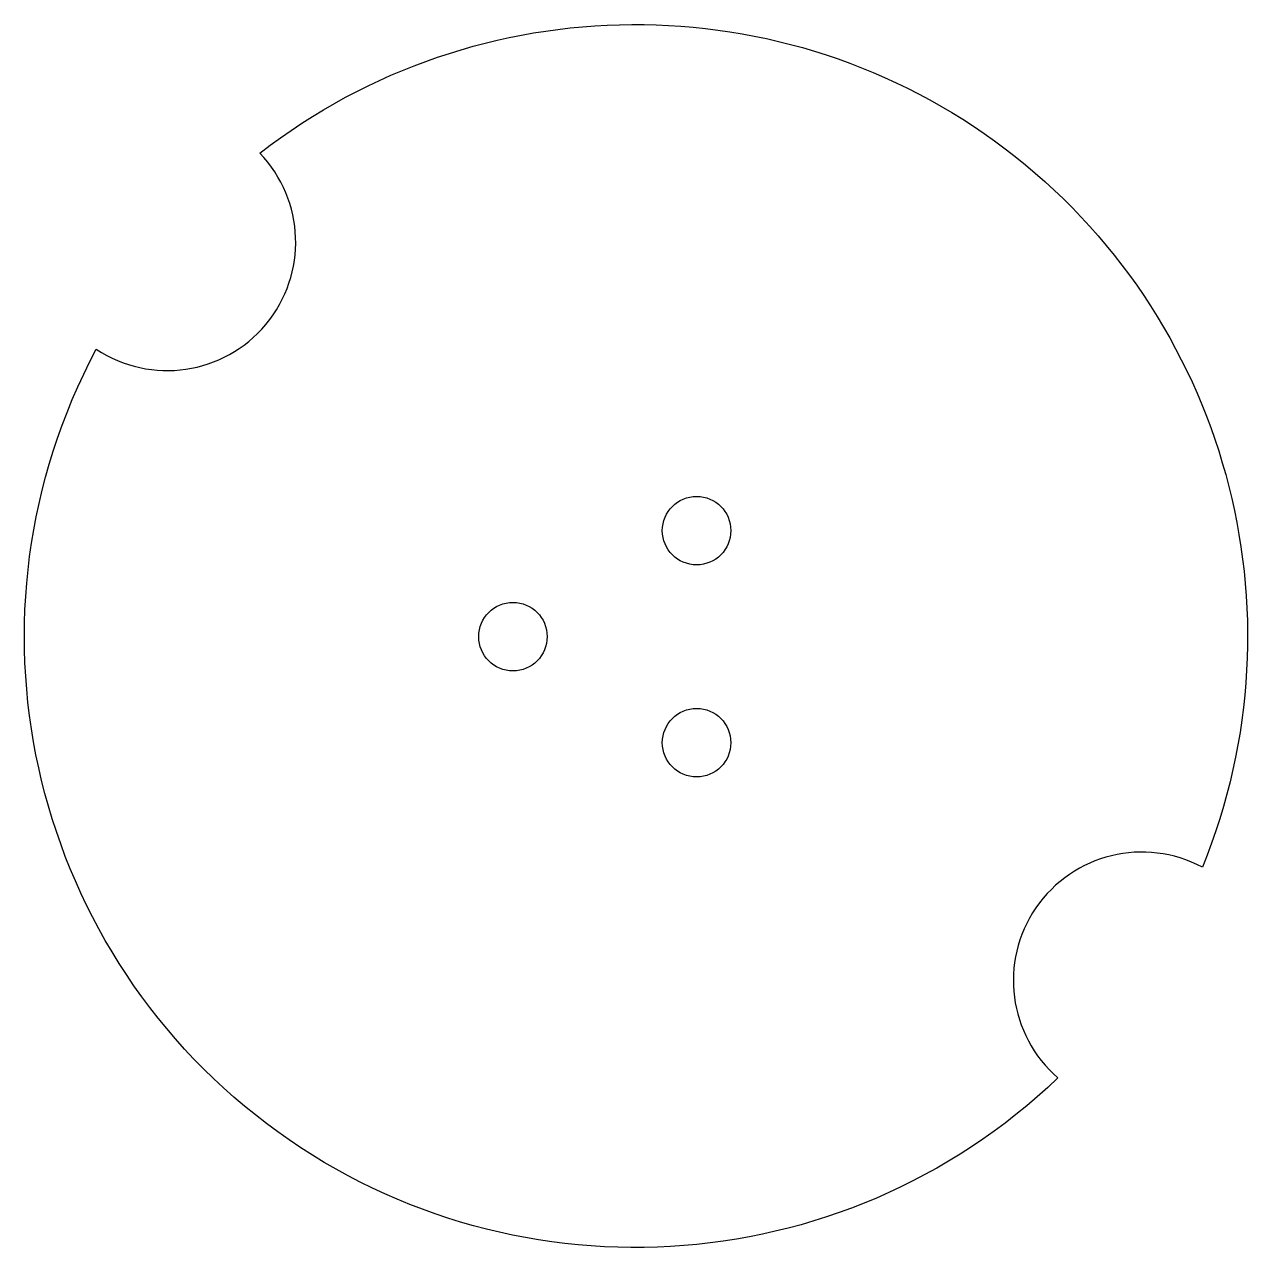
# Model space of a CAD drawing. Header units: millimetres. Extents: x -35.7 to 35.8, y -35.7 to 35.8.
import ezdxf

# ---------------------------------------------------------------- set-up
doc = ezdxf.new("R2010")
doc.units = ezdxf.units.MM
doc.layers.get('0').update_dxf_attribs({"linetype": 'CONTINUOUS'})

msp = doc.modelspace()

# ---------------------------------------------------------------- linework, layer by layer
msp.add_lwpolyline([(33.115, -13.47, 0.89551), (24.678, -25.762, -0.852858), (-31.479, 16.786, 0.89551), (-21.928, 28.235, -0.767111)], format="xyb", close=True)
for centre in [(3.575, 6.192), (-7.15, 0), (3.575, -6.192)]:
    msp.add_circle(centre, 2)

doc.saveas('drawing.dxf')
